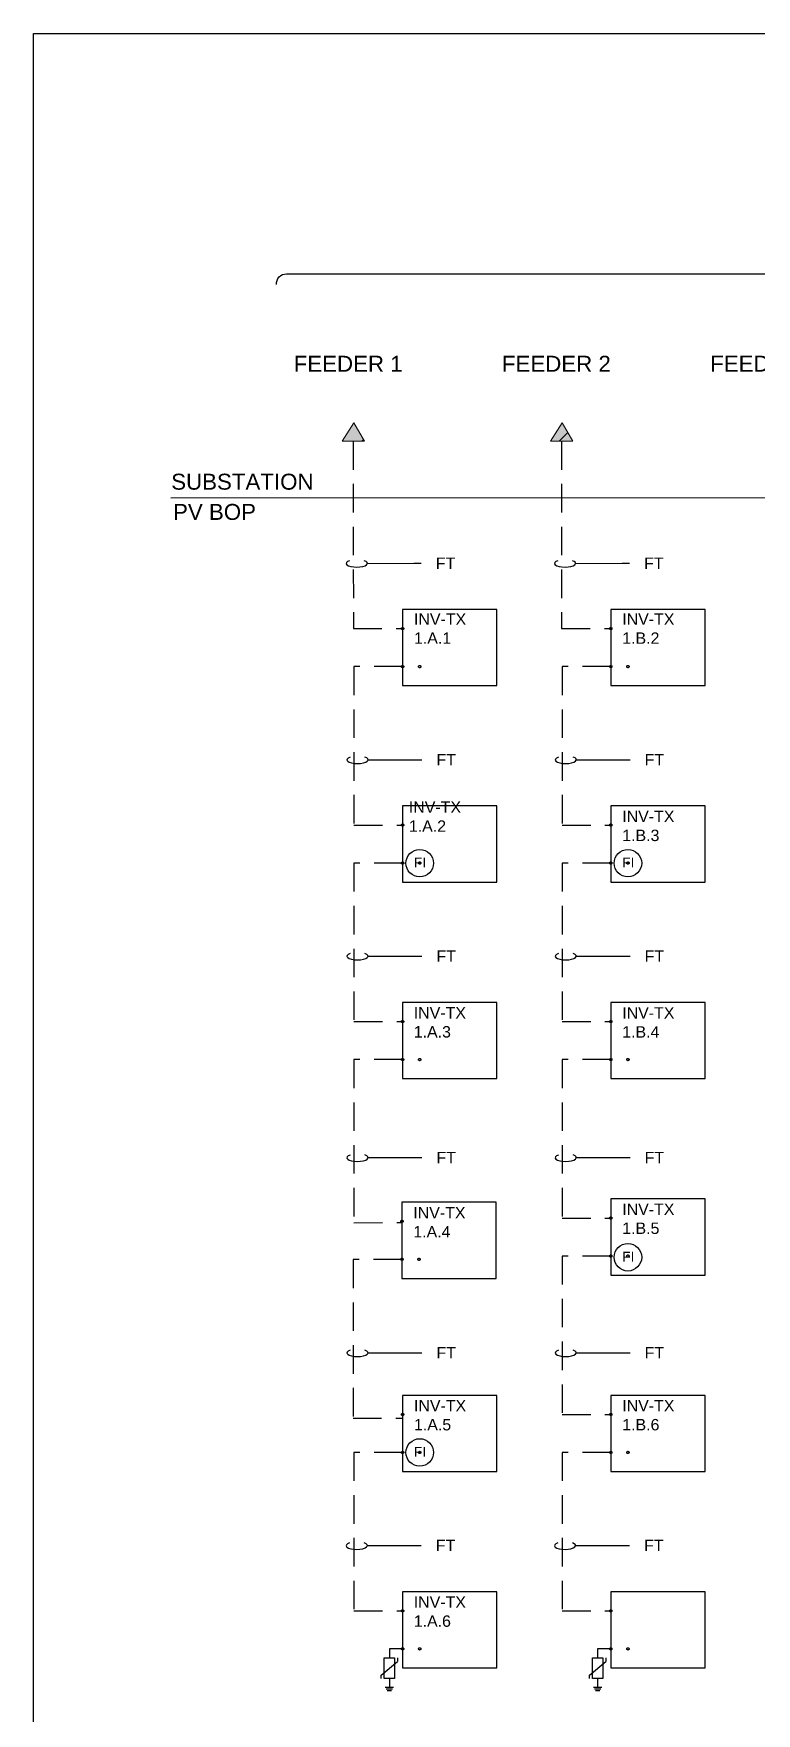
# Model space of a CAD drawing. Header units: feet. Extents: x -17.9 to 68.3, y -75.5 to 2.6.
# Drawn here: x 14.5 to 20.84, y -27.4 to -12.68 of the extents above; entities that cross this region are included whole.
import ezdxf
from ezdxf import colors
from ezdxf.entities.mleader import LeaderData, LeaderLine
from ezdxf.math import Vec2, Vec3

# ---------------------------------------------------------------- set-up
doc = ezdxf.new("R2010")
doc.units = ezdxf.units.FT
doc.header["$MEASUREMENT"] = 0
for name, pattern in [('DASHED2', [0.375, 0.25, -0.125]), ('HIDDEN', [0.375, 0.25, -0.125]), ('PHANTOM2', [1.25, 0.625, -0.125, 0.125, -0.125, 0.125, -0.125])]:
    doc.linetypes.add(name, pattern=pattern)
for name, color, linetype in [('E-1LIN', 4, 'Continuous'), ('E-1LIN-EQPM-ENCL', 7, 'PHANTOM2'), ('G-ANNO-TEXT', 1, 'Continuous'), ('G-ANNO-TEXT-BOUNDARY', 253, 'Continuous'), ('PV-UG-MV-CABLE', 5, 'HIDDEN')]:
    doc.layers.add(name, color=color, linetype=linetype)
doc.layers.add('PV-PCS BOUNDARY', color=224, linetype='DASHED2', lineweight=0)
doc.styles.add('NEI-A', font='arial.ttf')

# ---------------------------------------------------------------- blocks, each defined once
blk = doc.blocks.new('*U45')
at = {"linetype": 'Continuous'}
blk.add_lwpolyline([(0.828, 0.167), (0, 0.167), (0, -0.5), (0.828, -0.5)], close=True, dxfattribs=at)
at = {"layer": 'Defpoints', "linetype": 'DASHED2'}
for centre in [(0, 0), (0, -0.333), (0.15, -0.333)]:
    blk.add_circle(centre, 0.01, dxfattribs=at)
blk = doc.blocks.new('ARROW')
h = blk.add_hatch()
h.set_pattern_fill('ANSI31', color=256)
h.paths.add_polyline_path([(0, 0), (-0.074, -0.114), (0.066, -0.114)])
h = blk.add_hatch(color=256)
h.dxf.hatch_style = 1
h.paths.add_polyline_path([(0, 0), (-0.074, -0.114), (0.066, -0.114)])
blk.add_lwpolyline([(0, 0), (-0.074, -0.114), (0.066, -0.114), (0, 0)], close=True)
blk = doc.blocks.new('FAULT INDICATOR')
at = {"layer": 'E-1LIN'}
blk.add_circle((0, 0), 0.141, dxfattribs=at)
at = {"layer": 'E-1LIN', "insert": (-0.058, 0.056), "char_height": 0.1, "attachment_point": 1, "style": 'NEI-A'}
blk.add_mtext_dynamic_manual_height_columns('FI', width=0.49016, gutter_width=0.547, heights=[0], dxfattribs=at)
blk = doc.blocks.new('Equipment Callout Arrowhead .75')
at = {"color": 0}
blk.add_ellipse((-0.25, 0), major_axis=(0.743, 0), ratio=0.350959, start_param=-0.80282, end_param=3.944413, dxfattribs=at)
blk = doc.blocks.new('A$Cc326a1cc')
for p, q in [((-0.486, 0.026), (-0.486, -0.024)), ((-0.466, 0.037), (-0.466, -0.037)), ((-0.444, 0.049), (-0.444, -0.049)), ((-0.346, 0), (-0.444, 0))]:
    blk.add_line(p, q)
for points in [[(-0.346, 0.096), (-0.304, 0.096)], [(-0.304, 0.096), (-0.147, -0.096)], [(0, 0), (-0.106, 0)], [(-0.106, -0.096), (-0.147, -0.096)]]:
    blk.add_lwpolyline(points)
blk.add_lwpolyline([(-0.106, 0.06), (-0.106, -0.06), (-0.346, -0.06), (-0.346, 0.06)], close=True)

msp = doc.modelspace()

# ---------------------------------------------------------------- linework, layer by layer
at = {"layer": 'Defpoints', "color": 5}
msp.add_lwpolyline([(14.495, -12.676), (41.404, -12.676), (41.404, -35.686), (14.495, -35.686)], close=True, dxfattribs=at)
at = {"layer": 'E-1LIN'}
for points in [[(17.733, -26.836), (17.617, -26.836)], [(19.56, -26.836), (19.444, -26.836)]]:
    msp.add_lwpolyline(points, dxfattribs=at)
at = {"layer": 'G-ANNO-TEXT', "flags": 128}
msp.add_lwpolyline([(16.628, -14.876, -0.463783), (16.715, -14.783), (25.201, -14.783, 0.298343), (25.327, -14.69, 0.298343), (25.453, -14.783), (33.979, -14.783, -0.4246), (34.112, -14.876)], format="xyb", dxfattribs=at)
at = {"layer": 'G-ANNO-TEXT-BOUNDARY', "flags": 128}
msp.add_lwpolyline([(34.953, -16.741), (15.701, -16.749)], dxfattribs=at)
at = {"layer": 'PV-UG-MV-CABLE'}
for points in [[(17.3, -16.249), (17.301, -17.892), (17.733, -17.892)], [(19.127, -16.249), (19.128, -17.892), (19.56, -17.892)], [(17.733, -18.225), (17.306, -18.225), (17.306, -19.614), (17.733, -19.614)], [(19.56, -18.225), (19.133, -18.225), (19.133, -19.614), (19.56, -19.614)], [(17.733, -19.948), (17.306, -19.948), (17.306, -21.337), (17.733, -21.337)], [(19.56, -19.948), (19.133, -19.948), (19.133, -21.337), (19.56, -21.337)], [(17.733, -21.67), (17.306, -21.67), (17.306, -23.102), (17.727, -23.098)], [(19.56, -21.67), (19.133, -21.67), (19.133, -23.059), (19.56, -23.059)], [(19.56, -23.392), (19.133, -23.392), (19.133, -24.781), (19.56, -24.781)], [(17.727, -23.424), (17.299, -23.424), (17.299, -24.813), (17.727, -24.813)], [(17.733, -25.114), (17.306, -25.114), (17.306, -26.503), (17.733, -26.503)], [(19.56, -25.114), (19.133, -25.114), (19.133, -26.503), (19.56, -26.503)]]:
    msp.add_lwpolyline(points, dxfattribs=at)

# ---------------------------------------------------------------- block references
at = {"xscale": 0.8542186844683534, "yscale": 0.8542186844683534, "zscale": 0.8542186844683534}
for p in [(17.883, -19.948), (19.71, -19.948), (19.71, -23.403), (17.883, -25.114)]:
    msp.add_blockref('FAULT INDICATOR', p, dxfattribs=at)
at = {"layer": 'E-1LIN', "xscale": 0.7534336403886895, "yscale": 0.7534336403886895, "zscale": 0.7534336403886895, "rotation": 90}
for p in [(17.617, -26.836), (19.444, -26.836)]:
    msp.add_blockref('A$Cc326a1cc', p, dxfattribs=at)
at = {"layer": 'E-1LIN-EQPM-ENCL'}
for p in [(17.733, -17.892), (19.56, -17.892), (17.733, -19.614), (19.56, -19.614), (17.733, -21.337), (19.56, -21.337), (17.727, -23.088), (19.56, -23.059), (17.733, -24.781), (19.56, -24.781), (17.733, -26.503), (19.56, -26.503)]:
    msp.add_blockref('*U45', p, dxfattribs=at)
at = {"layer": 'PV-PCS BOUNDARY', "xscale": 1.39854621569094, "yscale": 1.39854621569094, "zscale": 1.39854621569094}
for p in [(17.306, -16.089), (19.133, -16.089)]:
    msp.add_blockref('ARROW', p, dxfattribs=at)

# ---------------------------------------------------------------- texts
at = {"layer": 'G-ANNO-TEXT', "style": 'NEI-A'}
for s, width, gutter_width, insert, char_height, attachment_point in [('FEEDER 1', 1.27306, 0.765, (17.733, -15.57), 0.1399, 6), ('FEEDER 2', 1.22426, 0.765, (19.56, -15.57), 0.1399, 6), ('FEEDER 3', 1.26609, 0.765, (21.387, -15.57), 0.1399, 6), ('INV-TX 1.A.1', 0.4444, 0.467, (17.833, -17.892), 0.1, 4), ('INV-TX 1.B.2', 0.4444, 0.467, (19.66, -17.892), 0.1, 4), ('INV-TX 1.A.2', 0.4444, 0.467, (17.788, -19.54), 0.1, 4), ('INV-TX 1.B.3', 0.4444, 0.467, (19.66, -19.622), 0.1, 4), ('INV-TX 1.A.3', 0.4444, 0.467, (17.831, -21.344), 0.1, 4), ('INV-TX 1.B.4', 0.4444, 0.467, (19.66, -21.344), 0.1, 4), ('INV-TX 1.A.4', 0.4444, 0.467, (17.827, -23.096), 0.1, 4), ('INV-TX 1.B.5', 0.4444, 0.467, (19.66, -23.066), 0.1, 4), ('INV-TX 1.A.5', 0.4444, 0.467, (17.833, -24.788), 0.1, 4), ('INV-TX 1.B.6', 0.4444, 0.467, (19.66, -24.788), 0.1, 4), ('INV-TX 1.A.6', 0.4444, 0.467, (17.831, -26.51), 0.1, 4)]:
    msp.add_mtext_dynamic_manual_height_columns(s, width=width, gutter_width=gutter_width, heights=[0], dxfattribs=dict(at, insert=insert, char_height=char_height, attachment_point=attachment_point))
at = {"layer": 'G-ANNO-TEXT', "char_height": 0.1399, "width": 1.17117, "attachment_point": 4, "style": 'NEI-A'}
for s, insert in [('SUBSTATION', (15.703, -16.605)), ('PV BOP', (15.719, -16.87))]:
    msp.add_mtext(s, dxfattribs=dict(at, insert=insert))

# ---------------------------------------------------------------- leaders
at = {"layer": 'G-ANNO-TEXT'}
ml = msp.add_multileader_mtext('Standard', dxfattribs=at)
ml.set_content(' FT', color=256, style='NEI-A')
ml.set_leader_properties()
ml.set_arrow_properties(name='Equipment Callout Arrowhead .75')
ml.build(insert=Vec2(0, 0))
ml.multileader.update_dxf_attribs({"dogleg_length": 0.0625, "arrow_head_size": 0.125})
ctx = ml.context
ctx.base_point, ctx.char_height, ctx.arrow_head_size, ctx.landing_gap_size, ctx.plane_origin = Vec3(17.896, -17.319), 0.1, 0.125, 0.09, Vec3(17.297, -18.618)
notes = []
notes.append((ctx, [(0, (1, 1, 0), (17.833, -17.319), (1, 0), 0.0625, [(0, [(17.3, -17.32)], 0, [])])]))
ctx.mtext.insert, ctx.mtext.width, ctx.mtext.flow_direction = Vec3(17.986, -17.269), 1, 5
ml = msp.add_multileader_mtext('Standard', dxfattribs=at)
ml.set_content(' FT', color=256, style='NEI-A')
ml.set_leader_properties()
ml.set_arrow_properties(name='Equipment Callout Arrowhead .75')
ml.build(insert=Vec2(0, 0))
ml.multileader.update_dxf_attribs({"dogleg_length": 0.0625, "arrow_head_size": 0.125})
ctx = ml.context
ctx.base_point, ctx.char_height, ctx.arrow_head_size, ctx.landing_gap_size, ctx.plane_origin = Vec3(19.723, -17.319), 0.1, 0.125, 0.09, Vec3(19.124, -18.618)
notes.append((ctx, [(0, (1, 1, 0), (19.66, -17.319), (1, 0), 0.0625, [(0, [(19.127, -17.32)], 0, [])])]))
ctx.mtext.insert, ctx.mtext.width, ctx.mtext.flow_direction = Vec3(19.813, -17.269), 1, 5
ml = msp.add_multileader_mtext('Standard', dxfattribs=at)
ml.set_content(' FT', color=256, style='NEI-A')
ml.set_leader_properties()
ml.set_arrow_properties(name='Equipment Callout Arrowhead .75')
ml.build(insert=Vec2(0, 0))
ml.multileader.update_dxf_attribs({"dogleg_length": 0.0625, "arrow_head_size": 0.125})
ctx = ml.context
ctx.base_point, ctx.char_height, ctx.arrow_head_size, ctx.landing_gap_size, ctx.plane_origin = Vec3(17.901, -19.041), 0.1, 0.125, 0.09, Vec3(17.302, -20.34)
notes.append((ctx, [(0, (1, 1, 0), (17.839, -19.041), (1, 0), 0.0625, [(0, [(17.306, -19.042)], 0, [])])]))
ctx.mtext.insert, ctx.mtext.width, ctx.mtext.flow_direction = Vec3(17.991, -18.991), 1, 5
ml = msp.add_multileader_mtext('Standard', dxfattribs=at)
ml.set_content(' FT', color=256, style='NEI-A')
ml.set_leader_properties()
ml.set_arrow_properties(name='Equipment Callout Arrowhead .75')
ml.build(insert=Vec2(0, 0))
ml.multileader.update_dxf_attribs({"dogleg_length": 0.0625, "arrow_head_size": 0.125})
ctx = ml.context
ctx.base_point, ctx.char_height, ctx.arrow_head_size, ctx.landing_gap_size, ctx.plane_origin = Vec3(19.728, -19.041), 0.1, 0.125, 0.09, Vec3(19.13, -20.34)
notes.append((ctx, [(0, (1, 1, 0), (19.666, -19.041), (1, 0), 0.0625, [(0, [(19.133, -19.042)], 0, [])])]))
ctx.mtext.insert, ctx.mtext.width, ctx.mtext.flow_direction = Vec3(19.818, -18.991), 1, 5
ml = msp.add_multileader_mtext('Standard', dxfattribs=at)
ml.set_content(' FT', color=256, style='NEI-A')
ml.set_leader_properties()
ml.set_arrow_properties(name='Equipment Callout Arrowhead .75')
ml.build(insert=Vec2(0, 0))
ml.multileader.update_dxf_attribs({"dogleg_length": 0.0625, "arrow_head_size": 0.125})
ctx = ml.context
ctx.base_point, ctx.char_height, ctx.arrow_head_size, ctx.landing_gap_size, ctx.plane_origin = Vec3(17.901, -20.763), 0.1, 0.125, 0.09, Vec3(17.302, -22.062)
notes.append((ctx, [(0, (1, 1, 0), (17.839, -20.763), (1, 0), 0.0625, [(0, [(17.306, -20.764)], 0, [])])]))
ctx.mtext.insert, ctx.mtext.width, ctx.mtext.flow_direction = Vec3(17.991, -20.713), 1, 5
ml = msp.add_multileader_mtext('Standard', dxfattribs=at)
ml.set_content(' FT', color=256, style='NEI-A')
ml.set_leader_properties()
ml.set_arrow_properties(name='Equipment Callout Arrowhead .75')
ml.build(insert=Vec2(0, 0))
ml.multileader.update_dxf_attribs({"dogleg_length": 0.0625, "arrow_head_size": 0.125})
ctx = ml.context
ctx.base_point, ctx.char_height, ctx.arrow_head_size, ctx.landing_gap_size, ctx.plane_origin = Vec3(19.728, -20.763), 0.1, 0.125, 0.09, Vec3(19.13, -22.062)
notes.append((ctx, [(0, (1, 1, 0), (19.666, -20.763), (1, 0), 0.0625, [(0, [(19.133, -20.764)], 0, [])])]))
ctx.mtext.insert, ctx.mtext.width, ctx.mtext.flow_direction = Vec3(19.818, -20.713), 1, 5
ml = msp.add_multileader_mtext('Standard', dxfattribs=at)
ml.set_content(' FT', color=256, style='NEI-A')
ml.set_leader_properties()
ml.set_arrow_properties(name='Equipment Callout Arrowhead .75')
ml.build(insert=Vec2(0, 0))
ml.multileader.update_dxf_attribs({"dogleg_length": 0.0625, "arrow_head_size": 0.125})
ctx = ml.context
ctx.base_point, ctx.char_height, ctx.arrow_head_size, ctx.landing_gap_size, ctx.plane_origin = Vec3(17.901, -22.529), 0.1, 0.125, 0.09, Vec3(17.302, -23.828)
notes.append((ctx, [(0, (1, 1, 0), (17.839, -22.529), (1, 0), 0.0625, [(0, [(17.306, -22.53)], 0, [])])]))
ctx.mtext.insert, ctx.mtext.width, ctx.mtext.flow_direction = Vec3(17.991, -22.479), 1, 5
ml = msp.add_multileader_mtext('Standard', dxfattribs=at)
ml.set_content(' FT', color=256, style='NEI-A')
ml.set_leader_properties()
ml.set_arrow_properties(name='Equipment Callout Arrowhead .75')
ml.build(insert=Vec2(0, 0))
ml.multileader.update_dxf_attribs({"dogleg_length": 0.0625, "arrow_head_size": 0.125})
ctx = ml.context
ctx.base_point, ctx.char_height, ctx.arrow_head_size, ctx.landing_gap_size, ctx.plane_origin = Vec3(19.728, -22.529), 0.1, 0.125, 0.09, Vec3(19.129, -23.828)
notes.append((ctx, [(0, (1, 1, 0), (19.666, -22.529), (1, 0), 0.0625, [(0, [(19.133, -22.53)], 0, [])])]))
ctx.mtext.insert, ctx.mtext.width, ctx.mtext.flow_direction = Vec3(19.818, -22.479), 1, 5
ml = msp.add_multileader_mtext('Standard', dxfattribs=at)
ml.set_content(' FT', color=256, style='NEI-A')
ml.set_leader_properties()
ml.set_arrow_properties(name='Equipment Callout Arrowhead .75')
ml.build(insert=Vec2(0, 0))
ml.multileader.update_dxf_attribs({"dogleg_length": 0.0625, "arrow_head_size": 0.125})
ctx = ml.context
ctx.base_point, ctx.char_height, ctx.arrow_head_size, ctx.landing_gap_size, ctx.plane_origin = Vec3(17.901, -24.24), 0.1, 0.125, 0.09, Vec3(17.302, -25.539)
notes.append((ctx, [(0, (1, 1, 0), (17.839, -24.24), (1, 0), 0.0625, [(0, [(17.306, -24.241)], 0, [])])]))
ctx.mtext.insert, ctx.mtext.width, ctx.mtext.flow_direction = Vec3(17.991, -24.19), 1, 5
ml = msp.add_multileader_mtext('Standard', dxfattribs=at)
ml.set_content(' FT', color=256, style='NEI-A')
ml.set_leader_properties()
ml.set_arrow_properties(name='Equipment Callout Arrowhead .75')
ml.build(insert=Vec2(0, 0))
ml.multileader.update_dxf_attribs({"dogleg_length": 0.0625, "arrow_head_size": 0.125})
ctx = ml.context
ctx.base_point, ctx.char_height, ctx.arrow_head_size, ctx.landing_gap_size, ctx.plane_origin = Vec3(19.728, -24.24), 0.1, 0.125, 0.09, Vec3(19.129, -25.539)
notes.append((ctx, [(0, (1, 1, 0), (19.666, -24.24), (1, 0), 0.0625, [(0, [(19.133, -24.241)], 0, [])])]))
ctx.mtext.insert, ctx.mtext.width, ctx.mtext.flow_direction = Vec3(19.818, -24.19), 1, 5
ml = msp.add_multileader_mtext('Standard', dxfattribs=at)
ml.set_content(' FT', color=256, style='NEI-A')
ml.set_leader_properties()
ml.set_arrow_properties(name='Equipment Callout Arrowhead .75')
ml.build(insert=Vec2(0, 0))
ml.multileader.update_dxf_attribs({"dogleg_length": 0.0625, "arrow_head_size": 0.125})
ctx = ml.context
ctx.base_point, ctx.char_height, ctx.arrow_head_size, ctx.landing_gap_size, ctx.plane_origin = Vec3(17.896, -25.929), 0.1, 0.125, 0.09, Vec3(17.297, -27.228)
notes.append((ctx, [(0, (1, 1, 0), (17.833, -25.929), (1, 0), 0.0625, [(0, [(17.3, -25.931)], 0, [])])]))
ctx.mtext.insert, ctx.mtext.width, ctx.mtext.flow_direction = Vec3(17.986, -25.879), 1, 5
ml = msp.add_multileader_mtext('Standard', dxfattribs=at)
ml.set_content(' FT', color=256, style='NEI-A')
ml.set_leader_properties()
ml.set_arrow_properties(name='Equipment Callout Arrowhead .75')
ml.build(insert=Vec2(0, 0))
ml.multileader.update_dxf_attribs({"dogleg_length": 0.0625, "arrow_head_size": 0.125})
ctx = ml.context
ctx.base_point, ctx.char_height, ctx.arrow_head_size, ctx.landing_gap_size, ctx.plane_origin = Vec3(19.723, -25.929), 0.1, 0.125, 0.09, Vec3(19.124, -27.228)
notes.append((ctx, [(0, (1, 1, 0), (19.66, -25.929), (1, 0), 0.0625, [(0, [(19.127, -25.931)], 0, [])])]))
ctx.mtext.insert, ctx.mtext.width, ctx.mtext.flow_direction = Vec3(19.813, -25.879), 1, 5
for ctx, leaders in notes:
    for number, flags, end, landing, length, lines in leaders:
        leader = LeaderData()
        leader.index, (leader.has_last_leader_line, leader.has_dogleg_vector, leader.attachment_direction) = number, flags
        leader.last_leader_point, leader.dogleg_vector, leader.dogleg_length = Vec3(end), Vec3(landing), length
        for number, points, colour, breaks in lines:
            line = LeaderLine()
            line.index, line.vertices, line.color, line.breaks = number, Vec3.list(points), colors.encode_raw_color(colour), breaks
            leader.lines.append(line)
        ctx.leaders.append(leader)

doc.saveas('drawing.dxf')
